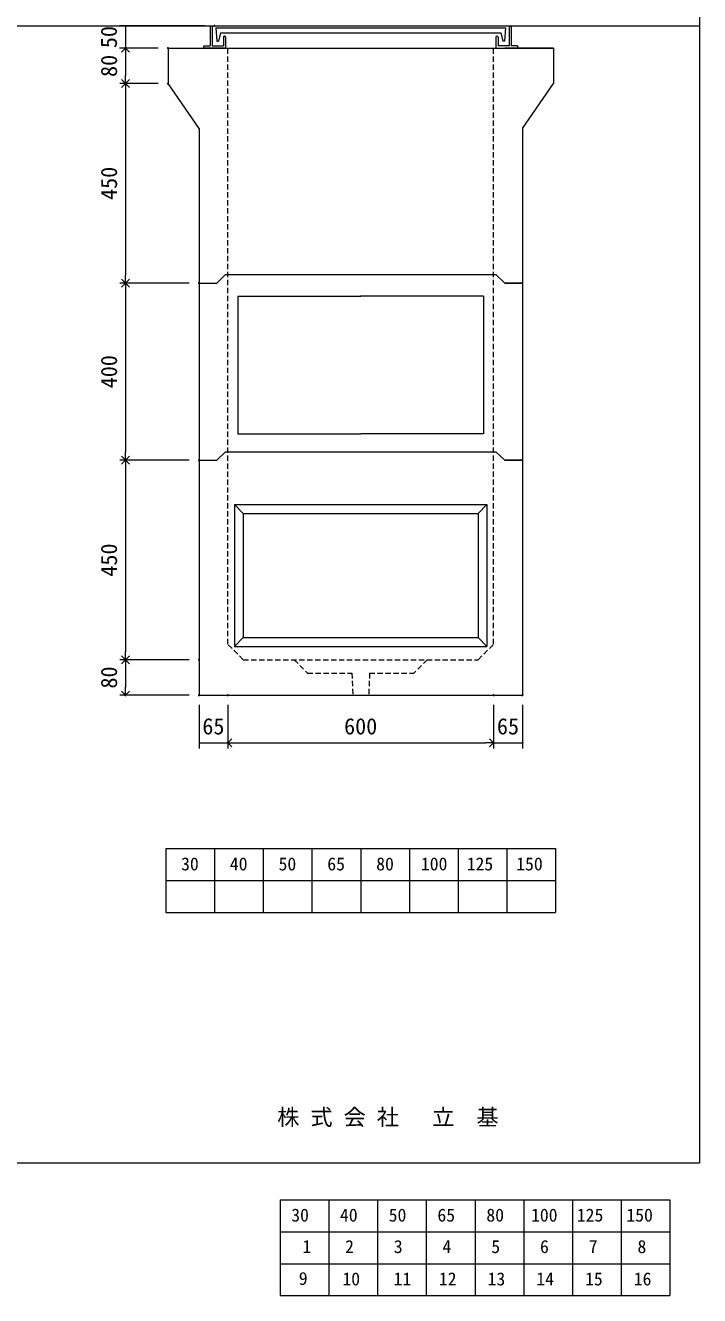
# Model space of a CAD drawing. Units: millimetres, scale not verified. Extents: x -4890 to 18490, y -2287 to 2287.
# Drawn here: x 3368 to 4890, y -2287 to 579 of the extents above; entities that cross this region are included whole.
import ezdxf
from ezdxf.enums import TextEntityAlignment as Align

# ---------------------------------------------------------------- set-up
doc = ezdxf.new("R2010")
doc.units = ezdxf.units.MM
doc.header["$LTSCALE"] = 10
doc.header["$PDMODE"] = 32
doc.header["$PDSIZE"] = 2
doc.linetypes.add('DASHED1', pattern=[1.8, 1.2, -0.6])
doc.linetypes.add('USER2', pattern=[50.8, 31.75, -6.35, 6.35, -6.35])
doc.layers.add('0-1_Defpoints', color=7, linetype='Continuous')
for name, color, linetype, lineweight in [('0-2_waku', 7, 'Continuous', 18), ('0-3_gaikei', 7, 'Continuous', 18), ('0-4_kakure', 7, 'DASHED1', 5), ('0-5_sunpou', 7, 'Continuous', 5), ('0-9_uchigawa', 6, 'Continuous', 18), ('0-B_futa', 3, 'Continuous', 18), ('0-C_GL', 4, 'Continuous', 18), ('0-E_文字１', 7, 'Continuous', 18), ('1-3_uchigawa2', 6, 'USER2', 18), ('1-5_文字２', 7, 'Continuous', 5)]:
    doc.layers.add(name, color=color, linetype=linetype, lineweight=lineweight)
doc.styles.add('ＭＳ ゴシック', font='')
doc.styles.get('ＭＳ ゴシック').set_extended_font_data('MS Gothic')

# ---------------------------------------------------------------- blocks, each defined once
blk = doc.blocks.new('_Open90')
at = {"layer": '0-5_sunpou'}
blk.add_line((0, 0), (-1, 0), dxfattribs=at)
blk.add_lwpolyline([(-0.5, 0.5), (0, 0), (-0.5, -0.5)], dxfattribs=at)
blk = doc.blocks.new('D97')
at = {"layer": '0-1_Defpoints'}
for p in [(5137.33, 2744.36), (5041.3, 2664.36), (5137.33, 2664.36)]:
    blk.add_point(p, dxfattribs=at)
at = {"layer": '0-5_sunpou'}
for p, q in [((5115.33, 2744.36), (5028.3, 2744.36)), ((5041.3, 2726.36), (5041.3, 2682.36)), ((5115.33, 2664.36), (5028.3, 2664.36))]:
    blk.add_line(p, q, dxfattribs=at)
at = {"layer": '0-5_sunpou', "xscale": 18, "yscale": 18}
for p, rotation in [((5041.3, 2744.36), 90), ((5041.3, 2664.36), 270)]:
    blk.add_blockref('_Open90', p, dxfattribs=dict(at, rotation=rotation))
at = {"layer": '0-5_sunpou', "style": 'ＭＳ ゴシック'}
blk.add_text('80', height=36.66, rotation=90, dxfattribs=at).set_placement((5033.3, 2679.36), align=Align.BOTTOM_LEFT)
blk = doc.blocks.new('D98')
at = {"layer": '0-1_Defpoints'}
for p in [(5137.33, 2664.36), (5041.3, 2214.36), (5207.33, 2214.36)]:
    blk.add_point(p, dxfattribs=at)
at = {"layer": '0-5_sunpou'}
for p, q in [((5115.33, 2664.36), (5028.3, 2664.36)), ((5041.3, 2646.36), (5041.3, 2232.36)), ((5185.33, 2214.36), (5028.3, 2214.36))]:
    blk.add_line(p, q, dxfattribs=at)
at = {"layer": '0-5_sunpou', "xscale": 18, "yscale": 18}
for p, rotation in [((5041.3, 2664.36), 90), ((5041.3, 2214.36), 270)]:
    blk.add_blockref('_Open90', p, dxfattribs=dict(at, rotation=rotation))
at = {"layer": '0-5_sunpou', "style": 'ＭＳ ゴシック'}
blk.add_text('450', height=36.66, rotation=90, dxfattribs=at).set_placement((5033.3, 2401.86), align=Align.BOTTOM_LEFT)
blk = doc.blocks.new('D99')
at = {"layer": '0-1_Defpoints'}
for p in [(5207.33, 2214.36), (5041.3, 1814.36), (5207.33, 1814.36)]:
    blk.add_point(p, dxfattribs=at)
at = {"layer": '0-5_sunpou'}
for p, q in [((5185.33, 2214.36), (5028.3, 2214.36)), ((5041.3, 2196.36), (5041.3, 1832.36)), ((5185.33, 1814.36), (5028.3, 1814.36))]:
    blk.add_line(p, q, dxfattribs=at)
at = {"layer": '0-5_sunpou', "xscale": 18, "yscale": 18}
for p, rotation in [((5041.3, 2214.36), 90), ((5041.3, 1814.36), 270)]:
    blk.add_blockref('_Open90', p, dxfattribs=dict(at, rotation=rotation))
at = {"layer": '0-5_sunpou', "style": 'ＭＳ ゴシック'}
blk.add_text('400', height=36.66, rotation=90, dxfattribs=at).set_placement((5033.3, 1976.86), align=Align.BOTTOM_LEFT)
blk = doc.blocks.new('D100')
at = {"layer": '0-1_Defpoints'}
for p in [(5207.33, 1814.36), (5041.3, 1364.36), (5207.33, 1364.36)]:
    blk.add_point(p, dxfattribs=at)
at = {"layer": '0-5_sunpou'}
for p, q in [((5185.33, 1814.36), (5028.3, 1814.36)), ((5041.3, 1796.36), (5041.3, 1382.36)), ((5185.33, 1364.36), (5028.3, 1364.36))]:
    blk.add_line(p, q, dxfattribs=at)
at = {"layer": '0-5_sunpou', "xscale": 18, "yscale": 18}
for p, rotation in [((5041.3, 1814.36), 90), ((5041.3, 1364.36), 270)]:
    blk.add_blockref('_Open90', p, dxfattribs=dict(at, rotation=rotation))
at = {"layer": '0-5_sunpou', "style": 'ＭＳ ゴシック'}
blk.add_text('450', height=36.66, rotation=90, dxfattribs=at).set_placement((5033.3, 1551.86), align=Align.BOTTOM_LEFT)
blk = doc.blocks.new('D101')
at = {"layer": '0-1_Defpoints'}
for p in [(5207.33, 1364.36), (5041.3, 1284.36), (5207.33, 1284.36)]:
    blk.add_point(p, dxfattribs=at)
at = {"layer": '0-5_sunpou'}
for p, q in [((5185.33, 1364.36), (5028.3, 1364.36)), ((5041.3, 1346.36), (5041.3, 1302.36)), ((5185.33, 1284.36), (5028.3, 1284.36))]:
    blk.add_line(p, q, dxfattribs=at)
at = {"layer": '0-5_sunpou', "xscale": 18, "yscale": 18}
for p, rotation in [((5041.3, 1364.36), 90), ((5041.3, 1284.36), 270)]:
    blk.add_blockref('_Open90', p, dxfattribs=dict(at, rotation=rotation))
at = {"layer": '0-5_sunpou', "style": 'ＭＳ ゴシック'}
blk.add_text('80', height=36.66, rotation=90, dxfattribs=at).set_placement((5033.3, 1299.36), align=Align.BOTTOM_LEFT)
blk = doc.blocks.new('D102')
at = {"layer": '0-1_Defpoints'}
for p in [(5207.33, 1284.36), (5272.33, 1284.36), (5272.33, 1176.89)]:
    blk.add_point(p, dxfattribs=at)
at = {"layer": '0-5_sunpou'}
for p, q in [((5207.33, 1262.36), (5207.33, 1163.89)), ((5272.33, 1262.36), (5272.33, 1163.89)), ((5207.33, 1176.89), (5272.33, 1176.89))]:
    blk.add_line(p, q, dxfattribs=at)
at = {"layer": '0-5_sunpou', "style": 'ＭＳ ゴシック'}
blk.add_text('65', height=36.66, dxfattribs=at).set_placement((5214.83, 1184.89), align=Align.BOTTOM_LEFT)
blk = doc.blocks.new('D103')
at = {"layer": '0-1_Defpoints'}
for p in [(5272.33, 1284.36), (5872.33, 1284.36), (5872.33, 1176.89)]:
    blk.add_point(p, dxfattribs=at)
at = {"layer": '0-5_sunpou'}
for p, q in [((5272.33, 1262.36), (5272.33, 1163.89)), ((5872.33, 1262.36), (5872.33, 1163.89)), ((5290.33, 1176.89), (5854.33, 1176.89))]:
    blk.add_line(p, q, dxfattribs=at)
at = {"layer": '0-5_sunpou', "xscale": 18, "yscale": 18, "rotation": 180}
blk.add_blockref('_Open90', (5272.33, 1176.89), dxfattribs=at)
at = {"layer": '0-5_sunpou', "xscale": 18, "yscale": 18}
blk.add_blockref('_Open90', (5872.33, 1176.89), dxfattribs=at)
at = {"layer": '0-5_sunpou', "style": 'ＭＳ ゴシック'}
blk.add_text('600', height=36.66, dxfattribs=at).set_placement((5534.83, 1184.89), align=Align.BOTTOM_LEFT)
blk = doc.blocks.new('D104')
at = {"layer": '0-1_Defpoints'}
for p in [(5872.33, 1284.36), (5937.33, 1284.36), (5937.33, 1176.89)]:
    blk.add_point(p, dxfattribs=at)
at = {"layer": '0-5_sunpou'}
for p, q in [((5872.33, 1262.36), (5872.33, 1163.89)), ((5937.33, 1262.36), (5937.33, 1163.89)), ((5872.33, 1176.89), (5937.33, 1176.89))]:
    blk.add_line(p, q, dxfattribs=at)
at = {"layer": '0-5_sunpou', "style": 'ＭＳ ゴシック'}
blk.add_text('65', height=36.66, dxfattribs=at).set_placement((5879.83, 1184.89), align=Align.BOTTOM_LEFT)
blk = doc.blocks.new('D108')
at = {"layer": '0-1_Defpoints'}
for p in [(5242.33, 2794.36), (5041.03, 2744.36), (5137.33, 2744.36)]:
    blk.add_point(p, dxfattribs=at)
at = {"layer": '0-5_sunpou'}
for p, q in [((5220.33, 2794.36), (5028.03, 2794.36)), ((5041.03, 2794.36), (5041.03, 2744.36)), ((5115.33, 2744.36), (5028.03, 2744.36))]:
    blk.add_line(p, q, dxfattribs=at)
at = {"layer": '0-5_sunpou', "style": 'ＭＳ ゴシック'}
blk.add_text('50', height=36.66, rotation=90, dxfattribs=at).set_placement((5033.03, 2744.36), align=Align.BOTTOM_LEFT)

msp = doc.modelspace()

# ---------------------------------------------------------------- linework, layer by layer
at = {"layer": '0-2_waku'}
for p, q in [((4890.32, 2287.37), (4890.32, -1987.63)), ((3685.33, -1278.63), (3685.33, -1422.63)), ((3685.33, -1278.63), (3685.33, -1422.63)), ((3685.33, -1278.63), (3685.33, -1422.63)), ((3685.33, -1278.63), (3685.33, -1422.63)), ((3685.33, -1278.63), (4565.33, -1278.63)), ((3795.33, -1278.63), (3795.33, -1422.63)), ((3905.33, -1278.63), (3905.33, -1422.63)), ((3905.33, -1278.63), (3905.33, -1422.63)), ((4015.33, -1278.63), (4015.33, -1422.63)), ((4125.33, -1278.63), (4125.33, -1422.63)), ((4235.33, -1278.63), (4235.33, -1422.63)), ((4345.33, -1278.63), (4345.33, -1422.63)), ((4455.33, -1278.63), (4455.33, -1422.63)), ((4565.33, -1278.63), (4565.33, -1422.63)), ((3685.33, -1350.63), (4565.33, -1350.63)), ((3685.33, -1422.63), (4565.33, -1422.63)), ((-1229.68, -1987.63), (4890.32, -1987.63)), ((-1229.68, -1987.63), (4890.32, -1987.63))]:
    msp.add_line(p, q, dxfattribs=at)
msp.add_lwpolyline([(-1229.68, 2287.37), (4890.32, 2287.37), (4890.32, -1987.63)], dxfattribs=at)
at = {"layer": '0-3_gaikei'}
for p, q in [((3690.33, 527.37), (3690.33, 447.37)), ((3690.33, 527.37), (3800.33, 527.37)), ((3690.33, 527.37), (3800.33, 527.37)), ((3690.33, 527.37), (4560.33, 527.37)), ((3690.33, 527.37), (3800.33, 527.37)), ((3690.33, 527.37), (4560.33, 527.37)), ((4560.33, 527.37), (4450.33, 527.37)), ((4560.33, 527.37), (4450.33, 527.37)), ((4560.33, 527.37), (4450.33, 527.37)), ((4560.33, 527.37), (4450.33, 527.37)), ((4560.33, 527.37), (4450.33, 527.37)), ((4560.33, 527.37), (4450.33, 527.37)), ((4560.33, 527.37), (4560.33, 447.37)), ((3760.33, 346.37), (3690.33, 447.37)), ((4490.33, 346.37), (4560.33, 447.37)), ((3760.33, 346.37), (3760.33, -932.63)), ((4490.33, 346.37), (4490.33, -932.63)), ((3820.33, 16.37), (3800.33, -2.63)), ((3820.33, 16.37), (3800.33, -2.63)), ((3820.33, 16.37), (3800.33, -2.63)), ((3820.33, 16.37), (4430.33, 16.37)), ((4450.33, -2.63), (4430.33, 16.37)), ((3760.33, -2.63), (3800.33, -2.63)), ((3760.33, -2.63), (3800.33, -2.63)), ((3760.33, -2.63), (3800.33, -2.63)), ((4450.33, -2.63), (4490.33, -2.63)), ((4490.33, -2.63), (4450.33, -2.63)), ((4490.33, -2.63), (4450.33, -2.63)), ((4490.33, -2.63), (4450.33, -2.63)), ((3820.33, -383.63), (3800.33, -402.63)), ((3820.33, -383.63), (3800.33, -402.63)), ((3820.33, -383.63), (3800.33, -402.63)), ((3820.33, -383.63), (4430.33, -383.63)), ((4450.33, -402.63), (4430.33, -383.63)), ((3760.33, -402.63), (3800.33, -402.63)), ((3760.33, -402.63), (3800.33, -402.63)), ((3760.33, -402.63), (3800.33, -402.63)), ((4450.33, -402.63), (4490.33, -402.63)), ((4490.33, -402.63), (4450.33, -402.63)), ((4490.33, -402.63), (4450.33, -402.63)), ((4490.33, -402.63), (4450.33, -402.63)), ((3760.33, -932.63), (4490.33, -932.63)), ((3760.33, -932.63), (4490.33, -932.63)), ((3760.33, -932.63), (4490.33, -932.63)), ((3760.33, -932.63), (4490.33, -932.63)), ((3760.33, -932.63), (4490.33, -932.63)), ((3760.33, -932.63), (4490.33, -932.63)), ((3760.33, -932.63), (4490.33, -932.63))]:
    msp.add_line(p, q, dxfattribs=at)
for points in [[(4450.33, -2.63), (4430.33, 16.37), (4450.33, -2.63)], [(4450.33, -2.63), (4490.33, -2.63), (4450.33, -2.63)], [(4450.33, -402.63), (4430.33, -383.63), (4450.33, -402.63)], [(4450.33, -402.63), (4490.33, -402.63), (4450.33, -402.63)]]:
    msp.add_lwpolyline(points, dxfattribs=at)
at = {"layer": '0-4_kakure'}
for p, q in [((3825.33, -817.63), (3825.33, 527.37)), ((4425.33, -817.63), (4425.33, 527.37)), ((3860.33, -852.63), (3825.33, -817.63)), ((4390.33, -852.63), (4425.33, -817.63)), ((3860.33, -852.63), (4390.33, -852.63)), ((3975.33, -852.63), (4005.33, -882.63)), ((4275.33, -852.63), (4245.33, -882.63)), ((4145.33, -882.63), (4143.33, -932.63)), ((4145.33, -882.63), (4245.33, -882.63))]:
    msp.add_line(p, q, dxfattribs=at)
msp.add_lwpolyline([(4005.33, -882.63), (4105.33, -882.63), (4107.33, -932.63)], dxfattribs=at)
at = {"layer": '0-9_uchigawa'}
for p, q in [((3840.33, -502.63), (3840.33, -822.63)), ((3840.33, -502.63), (4410.33, -502.63)), ((3840.33, -502.63), (3860.33, -522.63)), ((4390.33, -522.63), (4410.33, -502.63)), ((4410.33, -502.63), (4410.33, -822.63)), ((3860.33, -522.63), (3860.33, -802.63)), ((3860.33, -522.63), (3860.33, -802.63)), ((3860.33, -522.63), (4390.33, -522.63)), ((4390.33, -522.63), (4390.33, -802.63)), ((4390.33, -522.63), (4390.33, -802.63)), ((3840.33, -822.63), (3860.33, -802.63)), ((3840.33, -822.63), (4125.33, -822.63)), ((3860.33, -802.63), (4125.33, -802.63)), ((4125.33, -802.63), (4390.33, -802.63)), ((4125.33, -822.63), (4410.33, -822.63)), ((4410.33, -822.63), (4390.33, -802.63))]:
    msp.add_line(p, q, dxfattribs=at)
at = {"layer": '0-B_futa'}
for p, q in [((3785.33, 575.37), (3785.33, 532.37)), ((3787.33, 577.37), (3790.33, 577.37)), ((3790.33, 577.37), (3790.33, 532.37)), ((4460.33, 577.37), (4460.33, 532.37)), ((4460.33, 577.37), (4463.33, 577.37)), ((4465.33, 575.37), (4465.33, 532.37)), ((3798.14, 572.87), (4452.47, 572.87)), ((3798.14, 572.87), (3800.63, 542.87)), ((3808.66, 561.87), (3804.34, 542.87)), ((3808.66, 561.87), (4442, 561.87)), ((3815.33, 552.37), (3815.33, 532.37)), ((3817.33, 554.37), (3818.33, 554.37)), ((3820.33, 552.37), (3820.33, 527.37)), ((4430.33, 552.37), (4430.33, 527.37)), ((4433.33, 554.37), (4432.33, 554.37)), ((4435.33, 552.37), (4435.33, 532.37)), ((4442, 561.87), (4446.32, 542.87)), ((4452.47, 572.87), (4450.22, 542.87)), ((3770.33, 530.37), (3770.33, 529.37)), ((3772.33, 532.37), (3785.33, 532.37)), ((3820.33, 527.37), (3772.33, 527.37)), ((3790.33, 532.37), (3815.33, 532.37)), ((3800.63, 542.87), (3804.34, 542.87)), ((4430.33, 527.37), (4478.33, 527.37)), ((4460.33, 532.37), (4435.33, 532.37)), ((4450.22, 542.87), (4446.32, 542.87)), ((4478.33, 532.37), (4465.33, 532.37)), ((4480.33, 530.37), (4480.33, 529.37))]:
    msp.add_line(p, q, dxfattribs=at)
for centre, start, end in [((3787.33, 575.37), 90, 180), ((4463.33, 575.37), 0, 90), ((3817.33, 552.37), 90, 180), ((3818.33, 552.37), 0, 90), ((4432.33, 552.37), 90, 180), ((4433.33, 552.37), 0, 90), ((3772.33, 530.37), 90, 180), ((3772.33, 529.37), 180, 270), ((4478.33, 530.37), 0, 90), ((4478.33, 529.37), 270, 0)]:
    msp.add_arc(centre, 2, start, end, dxfattribs=at)
at = {"layer": '0-C_GL'}
msp.add_line((-1229.68, 577.37), (4890.32, 577.37), dxfattribs=at)
msp.add_line((-1229.68, 577.37), (4890.32, 577.37), dxfattribs=at)
at = {"layer": '1-3_uchigawa2'}
for p, q in [((3848.33, -32.63), (4125.83, -32.63)), ((3848.33, -32.63), (3848.33, -342.63)), ((4402.33, -32.63), (4124.83, -32.63)), ((4402.33, -32.63), (4402.33, -342.63)), ((3848.33, -342.63), (4125.33, -342.63)), ((4402.33, -342.63), (4125.33, -342.63))]:
    msp.add_line(p, q, dxfattribs=at)
at = {"layer": '1-5_文字２'}
for p, q in [((3943.34, -2071.39), (3943.34, -2215.39)), ((3943.34, -2071.39), (3943.34, -2215.39)), ((3943.34, -2071.39), (3943.34, -2215.39)), ((3943.34, -2071.39), (3943.34, -2215.39)), ((3943.34, -2071.39), (4823.34, -2071.39)), ((3943.34, -2071.39), (3943.34, -2215.39)), ((3943.34, -2071.39), (3943.34, -2215.39)), ((3943.34, -2071.39), (3943.34, -2215.39)), ((3943.34, -2071.39), (3943.34, -2215.39)), ((3943.34, -2071.39), (4823.34, -2071.39)), ((4053.34, -2071.39), (4053.34, -2215.39)), ((4053.34, -2071.39), (4053.34, -2215.39)), ((4163.34, -2071.39), (4163.34, -2215.39)), ((4163.34, -2071.39), (4163.34, -2215.39)), ((4163.34, -2071.39), (4163.34, -2215.39)), ((4163.34, -2071.39), (4163.34, -2215.39)), ((4273.34, -2071.39), (4273.34, -2215.39)), ((4273.34, -2071.39), (4273.34, -2215.39)), ((4383.34, -2071.39), (4383.34, -2215.39)), ((4383.34, -2071.39), (4383.34, -2215.39)), ((4493.34, -2071.39), (4493.34, -2215.39)), ((4493.34, -2071.39), (4493.34, -2215.39)), ((4603.34, -2071.39), (4603.34, -2215.39)), ((4603.34, -2071.39), (4603.34, -2215.39)), ((4713.34, -2071.39), (4713.34, -2215.39)), ((4713.34, -2071.39), (4713.34, -2215.39)), ((4823.34, -2071.39), (4823.34, -2215.39)), ((4823.34, -2071.39), (4823.34, -2215.39)), ((3943.34, -2143.39), (4823.34, -2143.39)), ((3943.34, -2143.39), (4823.34, -2143.39)), ((3943.34, -2215.39), (4823.34, -2215.39)), ((3943.34, -2215.39), (4823.34, -2215.39)), ((3943.34, -2215.39), (3943.34, -2287.39)), ((3943.34, -2215.39), (3943.34, -2287.39)), ((3943.34, -2215.39), (3943.34, -2287.39)), ((3943.34, -2215.39), (3943.34, -2287.39)), ((3943.34, -2215.39), (4823.34, -2215.39)), ((3943.34, -2215.39), (3943.34, -2287.39)), ((3943.34, -2215.39), (3943.34, -2287.39)), ((3943.34, -2215.39), (3943.34, -2287.39)), ((3943.34, -2215.39), (3943.34, -2287.39)), ((3943.34, -2215.39), (4823.34, -2215.39)), ((4053.34, -2215.39), (4053.34, -2287.39)), ((4053.34, -2215.39), (4053.34, -2287.39)), ((4163.34, -2215.39), (4163.34, -2287.39)), ((4163.34, -2215.39), (4163.34, -2287.39)), ((4163.34, -2215.39), (4163.34, -2287.39)), ((4163.34, -2215.39), (4163.34, -2287.39)), ((4273.34, -2215.39), (4273.34, -2287.39)), ((4273.34, -2215.39), (4273.34, -2287.39)), ((4383.34, -2215.39), (4383.34, -2287.39)), ((4383.34, -2215.39), (4383.34, -2287.39)), ((4493.34, -2215.39), (4493.34, -2287.39)), ((4493.34, -2215.39), (4493.34, -2287.39)), ((4603.34, -2215.39), (4603.34, -2287.39)), ((4603.34, -2215.39), (4603.34, -2287.39)), ((4713.34, -2215.39), (4713.34, -2287.39)), ((4713.34, -2215.39), (4713.34, -2287.39)), ((4823.34, -2215.39), (4823.34, -2287.39)), ((4823.34, -2215.39), (4823.34, -2287.39)), ((3943.34, -2287.39), (4823.34, -2287.39)), ((3943.34, -2287.39), (4823.34, -2287.39))]:
    msp.add_line(p, q, dxfattribs=at)

# ---------------------------------------------------------------- block references
at = {"layer": '0-5_sunpou'}
for name in ['D108', 'D97', 'D98', 'D99', 'D100', 'D101', 'D102', 'D103', 'D104']:
    msp.add_blockref(name, (-1447, -2216.99), dxfattribs=at)

# ---------------------------------------------------------------- texts
at = {"layer": '0-E_文字１', "style": 'ＭＳ ゴシック'}
for s, height, p in [('30', 29.33, (3719.89, -1336.82)), ('40', 29.33, (3829.89, -1336.82)), ('50', 29.33, (3939.89, -1336.82)), ('65', 29.33, (4049.89, -1336.82)), ('80', 29.33, (4160.3, -1336.82)), ('100', 29.33, (4261.17, -1336.82)), ('125', 29.33, (4364.56, -1336.82)), ('150', 29.33, (4476.32, -1336.82)), ('株 式 会 社 \u3000立\u3000基', 36.66, (3936.85, -1913.99))]:
    msp.add_text(s, height=height, dxfattribs=at).set_placement(p, align=Align.BOTTOM_LEFT)
at = {"layer": '1-5_文字２', "style": 'ＭＳ ゴシック'}
for s, p in [('30', (3968.49, -2129.21)), ('30', (3968.49, -2129.21)), ('40', (4078.49, -2129.21)), ('40', (4078.49, -2129.21)), ('50', (4188.49, -2129.21)), ('50', (4188.49, -2129.21)), ('65', (4298.49, -2129.21)), ('65', (4298.49, -2129.21)), ('80', (4408.9, -2129.21)), ('80', (4408.9, -2129.21)), ('100', (4509.77, -2129.21)), ('100', (4509.77, -2129.21)), ('125', (4613.16, -2129.21)), ('125', (4613.16, -2129.21)), ('150', (4724.93, -2129.21)), ('150', (4724.93, -2129.21)), ('1', (3993.64, -2200.25)), ('2', (4090.08, -2200.25)), ('3', (4200.08, -2200.25)), ('4', (4310.08, -2200.25)), ('5', (4420.08, -2200.25)), ('6', (4530.08, -2200.25)), ('7', (4640.08, -2200.25)), ('8', (4750.08, -2200.25)), ('9', (3985.57, -2272.25)), ('10', (4083.99, -2273.21)), ('12', (4301.69, -2273.21)), ('13', (4411.69, -2273.21)), ('16', (4741.69, -2273.21)), ('11', (4199.49, -2273.21)), ('14', (4521.69, -2273.21)), ('15', (4631.69, -2273.21))]:
    msp.add_text(s, height=29.33, dxfattribs=at).set_placement(p, align=Align.BOTTOM_LEFT)

doc.saveas('drawing.dxf')
